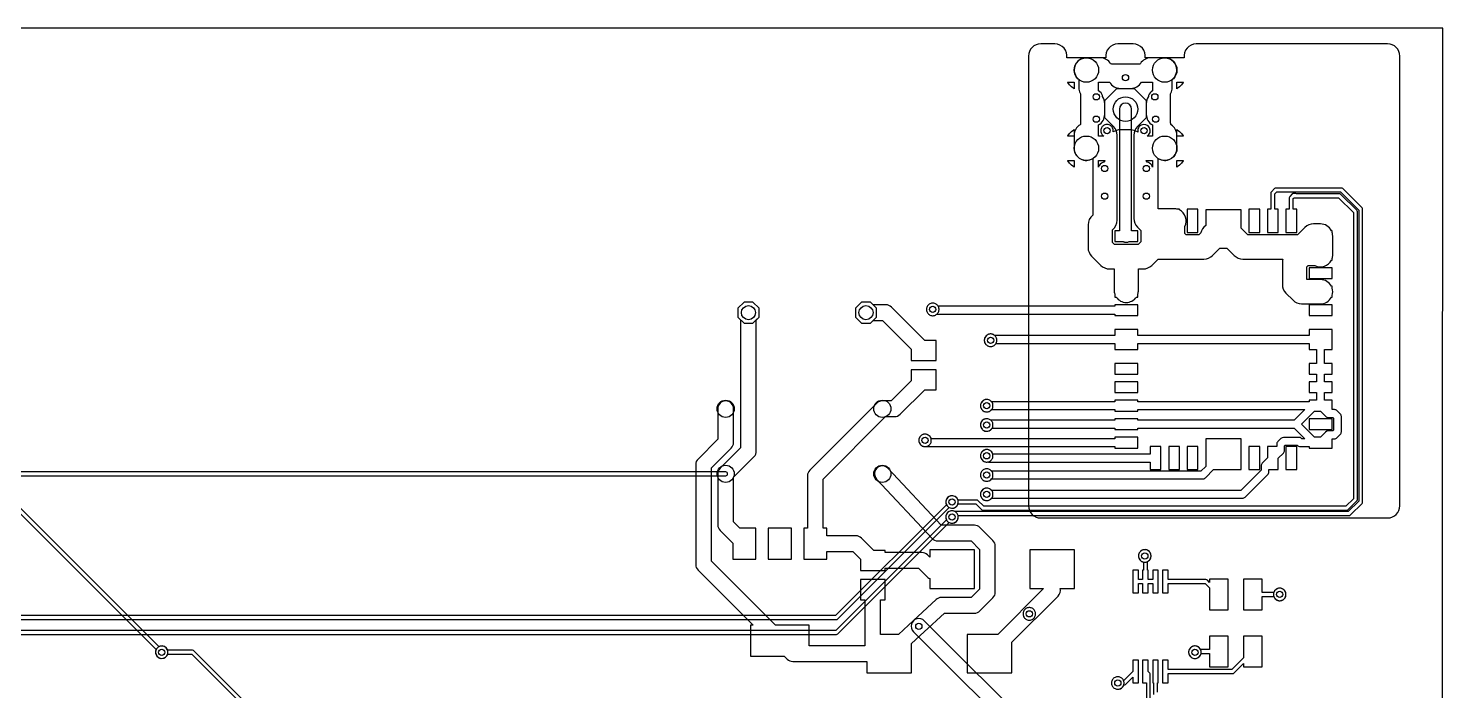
# Model space of a CAD drawing. Header units: millimetres. Extents: x 14 to 284, y -1 to 109.
# Drawn here: x 192.1 to 283.8, y 66 to 109 of the extents above; entities that cross this region are included whole.
import ezdxf

# ---------------------------------------------------------------- set-up
doc = ezdxf.new("R2010")
doc.units = ezdxf.units.MM

msp = doc.modelspace()

# ---------------------------------------------------------------- linework, layer by layer
at = {"layer": '16_copper'}
for points in [[(280.263, 77.213, 0.409395), (281.037, 78), (281.037, 107.197, 0.414214), (280.25, 107.984), (267.835, 107.984, 0.459494), (267.058, 107.077), (265.79, 107.077, 0.000021), (265.79, 107.077), (264.523, 107.077, 0.459466), (263.745, 107.984), (262.755, 107.984, 0.459494), (261.978, 107.077), (260.71, 107.077, 0.000021), (260.71, 107.077), (259.443, 107.077, 0.459466), (258.665, 107.984), (257.75, 107.984, 0.414214), (256.963, 107.197), (256.963, 78, 0.414214), (257.75, 77.213), (280.25, 77.213)], [(261.497, 101.997), (261.497, 102.721, 0.272902), (261.903, 103.412), (261.903, 104.088, 0.164337), (261.756, 104.577), (261.749, 104.629, 0.256232), (261.497, 104.929), (261.497, 105.503), (262.224, 105.503, 0.272365), (262.912, 105.097), (263.588, 105.097, 0.272412), (264.276, 105.503), (265.003, 105.503), (265.003, 104.929, 0.256228), (264.751, 104.629), (264.744, 104.577, 0.164338), (264.597, 104.088), (264.597, 103.412, 0.272412), (265.003, 102.724), (265.003, 101.997), (264.652, 101.997, 0.969312), (264.27, 102.715), (264.224, 102.689, 0.267949), (264.044, 102.323), (264.051, 102.271, -0.004382), (264.053, 102.25), (264.029, 102.267, 0.149861), (263.588, 102.403), (262.912, 102.403, 0.154966), (262.449, 102.271), (262.456, 102.323), (262.456, 102.377), (262.449, 102.429), (262.436, 102.481), (262.415, 102.53), (262.389, 102.576), (262.356, 102.619), (262.319, 102.656), (262.276, 102.689), (262.23, 102.715), (262.181, 102.736), (262.129, 102.749), (262.077, 102.756), (262.023, 102.756), (261.971, 102.749), (261.919, 102.736), (261.87, 102.715), (261.824, 102.689), (261.781, 102.656), (261.744, 102.619), (261.711, 102.576), (261.685, 102.53), (261.664, 102.481), (261.651, 102.429), (261.644, 102.377), (261.644, 102.323), (261.651, 102.271), (261.664, 102.219), (261.685, 102.17), (261.711, 102.124), (261.744, 102.081), (261.781, 102.044), (261.824, 102.011), (261.848, 101.997)], [(261.497, 100.423), (261.929, 100.423), (261.917, 100.403), (261.84, 100.302), (261.821, 100.299), (261.769, 100.286, 0.233169), (261.514, 100.031), (261.505, 99.996), (261.497, 99.991)], [(264.995, 99.996), (264.986, 100.031, 0.233169), (264.731, 100.286), (264.679, 100.299), (264.66, 100.302, 0.04668), (264.571, 100.423), (265.003, 100.423), (265.003, 99.991)], [(259.214, 40.528, 0.894758), (258.963, 40.5), (258.963, 37.377), (241.434, 37.377, 0.198912), (241.344, 37.34), (238.221, 34.217), (237.213, 34.217), (202.84, 68.59, 0.198912), (202.75, 68.627), (201.137, 68.627, 0.941276), (200.351, 68.421), (200.364, 68.369, 0.720356), (201.137, 68.373), (202.697, 68.373), (237.071, 34, 0.198912), (237.16, 33.963), (238.274, 33.963, 0.198912), (238.363, 34), (241.487, 37.123), (258.963, 37.123), (258.963, 30.5, 0.879449), (259.213, 30.468), (259.217, 30.5), (259.217, 40.5)]]:
    msp.add_lwpolyline(points, format="xyb", close=True, dxfattribs=at)
for points in [[(259.903, 105.083), (259.753, 105.198), (259.618, 105.333), (259.503, 105.483), (259.491, 105.503), (259.923, 105.503), (259.923, 105.071)], [(266.577, 105.503), (267.009, 105.503), (266.997, 105.483), (266.882, 105.333), (266.747, 105.198), (266.597, 105.083), (266.577, 105.071)], [(259.491, 101.997), (259.503, 102.017), (259.618, 102.167), (259.753, 102.302), (259.903, 102.417), (259.923, 102.429), (259.923, 101.997)], [(266.577, 101.997), (266.577, 102.429), (266.597, 102.417), (266.747, 102.302), (266.882, 102.167), (266.997, 102.017), (267.009, 101.997)], [(259.903, 100.003), (259.753, 100.118), (259.618, 100.253), (259.503, 100.403), (259.491, 100.423), (259.923, 100.423), (259.923, 99.991)], [(266.577, 100.423), (267.009, 100.423), (266.997, 100.403), (266.882, 100.253), (266.747, 100.118), (266.597, 100.003), (266.577, 99.991)], [(239.486, 90.256), (239.486, 90.824), (239.084, 91.226), (238.516, 91.226), (238.114, 90.824), (238.114, 90.256), (238.516, 89.854), (239.084, 89.854)], [(247.106, 90.256), (247.106, 90.824), (246.704, 91.226), (246.136, 91.226), (245.734, 90.824), (245.734, 90.256), (246.136, 89.854), (246.704, 89.854)], [(250.829, 90.351), (250.881, 90.364), (250.93, 90.385), (250.976, 90.411), (251.019, 90.444), (251.056, 90.481), (251.089, 90.524), (251.115, 90.57), (251.136, 90.619), (251.149, 90.671), (251.156, 90.723), (251.156, 90.777), (251.149, 90.829), (251.136, 90.881), (251.115, 90.93), (251.089, 90.976), (251.056, 91.019), (251.019, 91.056), (250.976, 91.089), (250.93, 91.115), (250.881, 91.136), (250.829, 91.149), (250.777, 91.156), (250.723, 91.156), (250.671, 91.149), (250.619, 91.136), (250.57, 91.115), (250.524, 91.089), (250.481, 91.056), (250.444, 91.019), (250.411, 90.976), (250.385, 90.93), (250.364, 90.881), (250.351, 90.829), (250.344, 90.777), (250.344, 90.723), (250.351, 90.671), (250.364, 90.619), (250.385, 90.57), (250.411, 90.524), (250.444, 90.481), (250.481, 90.444), (250.524, 90.411), (250.57, 90.385), (250.619, 90.364), (250.671, 90.351), (250.723, 90.344), (250.777, 90.344)], [(254.579, 88.351), (254.631, 88.364), (254.68, 88.385), (254.726, 88.411), (254.769, 88.444), (254.806, 88.481), (254.839, 88.524), (254.865, 88.57), (254.886, 88.619), (254.899, 88.671), (254.906, 88.723), (254.906, 88.777), (254.899, 88.829), (254.886, 88.881), (254.865, 88.93), (254.839, 88.976), (254.806, 89.019), (254.769, 89.056), (254.726, 89.089), (254.68, 89.115), (254.631, 89.136), (254.579, 89.149), (254.527, 89.156), (254.473, 89.156), (254.421, 89.149), (254.369, 89.136), (254.32, 89.115), (254.274, 89.089), (254.231, 89.056), (254.194, 89.019), (254.161, 88.976), (254.135, 88.93), (254.114, 88.881), (254.101, 88.829), (254.094, 88.777), (254.094, 88.723), (254.101, 88.671), (254.114, 88.619), (254.135, 88.57), (254.161, 88.524), (254.194, 88.481), (254.231, 88.444), (254.274, 88.411), (254.32, 88.385), (254.369, 88.364), (254.421, 88.351), (254.473, 88.344), (254.527, 88.344)], [(254.329, 84.101), (254.381, 84.114), (254.43, 84.135), (254.476, 84.161), (254.519, 84.194), (254.556, 84.231), (254.589, 84.274), (254.615, 84.32), (254.636, 84.369), (254.649, 84.421), (254.656, 84.473), (254.656, 84.527), (254.649, 84.579), (254.636, 84.631), (254.615, 84.68), (254.589, 84.726), (254.556, 84.769), (254.519, 84.806), (254.476, 84.839), (254.43, 84.865), (254.381, 84.886), (254.329, 84.899), (254.277, 84.906), (254.223, 84.906), (254.171, 84.899), (254.119, 84.886), (254.07, 84.865), (254.024, 84.839), (253.981, 84.806), (253.944, 84.769), (253.911, 84.726), (253.885, 84.68), (253.864, 84.631), (253.851, 84.579), (253.844, 84.527), (253.844, 84.473), (253.851, 84.421), (253.864, 84.369), (253.885, 84.32), (253.911, 84.274), (253.944, 84.231), (253.981, 84.194), (254.024, 84.161), (254.07, 84.135), (254.119, 84.114), (254.171, 84.101), (254.223, 84.094), (254.277, 84.094)], [(254.329, 82.851), (254.381, 82.864), (254.43, 82.885), (254.476, 82.911), (254.519, 82.944), (254.556, 82.981), (254.589, 83.024), (254.615, 83.07), (254.636, 83.119), (254.649, 83.171), (254.656, 83.223), (254.656, 83.277), (254.649, 83.329), (254.636, 83.381), (254.615, 83.43), (254.589, 83.476), (254.556, 83.519), (254.519, 83.556), (254.476, 83.589), (254.43, 83.615), (254.381, 83.636), (254.329, 83.649), (254.277, 83.656), (254.223, 83.656), (254.171, 83.649), (254.119, 83.636), (254.07, 83.615), (254.024, 83.589), (253.981, 83.556), (253.944, 83.519), (253.911, 83.476), (253.885, 83.43), (253.864, 83.381), (253.851, 83.329), (253.844, 83.277), (253.844, 83.223), (253.851, 83.171), (253.864, 83.119), (253.885, 83.07), (253.911, 83.024), (253.944, 82.981), (253.981, 82.944), (254.024, 82.911), (254.07, 82.885), (254.119, 82.864), (254.171, 82.851), (254.223, 82.844), (254.277, 82.844)], [(250.329, 81.851), (250.381, 81.864), (250.43, 81.885), (250.476, 81.911), (250.519, 81.944), (250.556, 81.981), (250.589, 82.024), (250.615, 82.07), (250.636, 82.119), (250.649, 82.171), (250.656, 82.223), (250.656, 82.277), (250.649, 82.329), (250.636, 82.381), (250.615, 82.43), (250.589, 82.476), (250.556, 82.519), (250.519, 82.556), (250.476, 82.589), (250.43, 82.615), (250.381, 82.636), (250.329, 82.649), (250.277, 82.656), (250.223, 82.656), (250.171, 82.649), (250.119, 82.636), (250.07, 82.615), (250.024, 82.589), (249.981, 82.556), (249.944, 82.519), (249.911, 82.476), (249.885, 82.43), (249.864, 82.381), (249.851, 82.329), (249.844, 82.277), (249.844, 82.223), (249.851, 82.171), (249.864, 82.119), (249.885, 82.07), (249.911, 82.024), (249.944, 81.981), (249.981, 81.944), (250.024, 81.911), (250.07, 81.885), (250.119, 81.864), (250.171, 81.851), (250.223, 81.844), (250.277, 81.844)], [(254.329, 80.851), (254.381, 80.864), (254.43, 80.885), (254.476, 80.911), (254.519, 80.944), (254.556, 80.981), (254.589, 81.024), (254.615, 81.07), (254.636, 81.119), (254.649, 81.171), (254.656, 81.223), (254.656, 81.277), (254.649, 81.329), (254.636, 81.381), (254.615, 81.43), (254.589, 81.476), (254.556, 81.519), (254.519, 81.556), (254.476, 81.589), (254.43, 81.615), (254.381, 81.636), (254.329, 81.649), (254.277, 81.656), (254.223, 81.656), (254.171, 81.649), (254.119, 81.636), (254.07, 81.615), (254.024, 81.589), (253.981, 81.556), (253.944, 81.519), (253.911, 81.476), (253.885, 81.43), (253.864, 81.381), (253.851, 81.329), (253.844, 81.277), (253.844, 81.223), (253.851, 81.171), (253.864, 81.119), (253.885, 81.07), (253.911, 81.024), (253.944, 80.981), (253.981, 80.944), (254.024, 80.911), (254.07, 80.885), (254.119, 80.864), (254.171, 80.851), (254.223, 80.844), (254.277, 80.844)], [(254.329, 79.601), (254.381, 79.614), (254.43, 79.635), (254.476, 79.661), (254.519, 79.694), (254.556, 79.731), (254.589, 79.774), (254.615, 79.82), (254.636, 79.869), (254.649, 79.921), (254.656, 79.973), (254.656, 80.027), (254.649, 80.079), (254.636, 80.131), (254.615, 80.18), (254.589, 80.226), (254.556, 80.269), (254.519, 80.306), (254.476, 80.339), (254.43, 80.365), (254.381, 80.386), (254.329, 80.399), (254.277, 80.406), (254.223, 80.406), (254.171, 80.399), (254.119, 80.386), (254.07, 80.365), (254.024, 80.339), (253.981, 80.306), (253.944, 80.269), (253.911, 80.226), (253.885, 80.18), (253.864, 80.131), (253.851, 80.079), (253.844, 80.027), (253.844, 79.973), (253.851, 79.921), (253.864, 79.869), (253.885, 79.82), (253.911, 79.774), (253.944, 79.731), (253.981, 79.694), (254.024, 79.661), (254.07, 79.635), (254.119, 79.614), (254.171, 79.601), (254.223, 79.594), (254.277, 79.594)], [(254.329, 78.351), (254.381, 78.364), (254.43, 78.385), (254.476, 78.411), (254.519, 78.444), (254.556, 78.481), (254.589, 78.524), (254.615, 78.57), (254.636, 78.619), (254.649, 78.671), (254.656, 78.723), (254.656, 78.777), (254.649, 78.829), (254.636, 78.881), (254.615, 78.93), (254.589, 78.976), (254.556, 79.019), (254.519, 79.056), (254.476, 79.089), (254.43, 79.115), (254.381, 79.136), (254.329, 79.149), (254.277, 79.156), (254.223, 79.156), (254.171, 79.149), (254.119, 79.136), (254.07, 79.115), (254.024, 79.089), (253.981, 79.056), (253.944, 79.019), (253.911, 78.976), (253.885, 78.93), (253.864, 78.881), (253.851, 78.829), (253.844, 78.777), (253.844, 78.723), (253.851, 78.671), (253.864, 78.619), (253.885, 78.57), (253.911, 78.524), (253.944, 78.481), (253.981, 78.444), (254.024, 78.411), (254.07, 78.385), (254.119, 78.364), (254.171, 78.351), (254.223, 78.344), (254.277, 78.344)], [(264.579, 74.351), (264.631, 74.364), (264.68, 74.385), (264.726, 74.411), (264.769, 74.444), (264.806, 74.481), (264.839, 74.524), (264.865, 74.57), (264.886, 74.619), (264.899, 74.671), (264.906, 74.723), (264.906, 74.777), (264.899, 74.829), (264.886, 74.881), (264.865, 74.93), (264.839, 74.976), (264.806, 75.019), (264.769, 75.056), (264.726, 75.089), (264.68, 75.115), (264.631, 75.136), (264.579, 75.149), (264.527, 75.156), (264.473, 75.156), (264.421, 75.149), (264.369, 75.136), (264.32, 75.115), (264.274, 75.089), (264.231, 75.056), (264.194, 75.019), (264.161, 74.976), (264.135, 74.93), (264.114, 74.881), (264.101, 74.829), (264.094, 74.777), (264.094, 74.723), (264.101, 74.671), (264.114, 74.619), (264.135, 74.57), (264.161, 74.524), (264.194, 74.481), (264.231, 74.444), (264.274, 74.411), (264.32, 74.385), (264.369, 74.364), (264.421, 74.351), (264.473, 74.344), (264.527, 74.344)], [(273.329, 71.851), (273.381, 71.864), (273.43, 71.885), (273.476, 71.911), (273.519, 71.944), (273.556, 71.981), (273.589, 72.024), (273.615, 72.07), (273.636, 72.119), (273.649, 72.171), (273.656, 72.223), (273.656, 72.277), (273.649, 72.329), (273.636, 72.381), (273.615, 72.43), (273.589, 72.476), (273.556, 72.519), (273.519, 72.556), (273.476, 72.589), (273.43, 72.615), (273.381, 72.636), (273.329, 72.649), (273.277, 72.656), (273.223, 72.656), (273.171, 72.649), (273.119, 72.636), (273.07, 72.615), (273.024, 72.589), (272.981, 72.556), (272.944, 72.519), (272.911, 72.476), (272.885, 72.43), (272.864, 72.381), (272.851, 72.329), (272.844, 72.277), (272.844, 72.223), (272.851, 72.171), (272.864, 72.119), (272.885, 72.07), (272.911, 72.024), (272.944, 71.981), (272.981, 71.944), (273.024, 71.911), (273.07, 71.885), (273.119, 71.864), (273.171, 71.851), (273.223, 71.844), (273.277, 71.844)], [(257.089, 70.591), (257.141, 70.604), (257.19, 70.625), (257.236, 70.651), (257.279, 70.684), (257.316, 70.721), (257.349, 70.764), (257.375, 70.81), (257.396, 70.859), (257.409, 70.911), (257.416, 70.963), (257.416, 71.017), (257.409, 71.069), (257.396, 71.121), (257.375, 71.17), (257.349, 71.216), (257.316, 71.259), (257.279, 71.296), (257.236, 71.329), (257.19, 71.355), (257.141, 71.376), (257.089, 71.389), (257.037, 71.396), (256.983, 71.396), (256.931, 71.389), (256.879, 71.376), (256.83, 71.355), (256.784, 71.329), (256.741, 71.296), (256.704, 71.259), (256.671, 71.216), (256.645, 71.17), (256.624, 71.121), (256.611, 71.069), (256.604, 71.017), (256.604, 70.963), (256.611, 70.911), (256.624, 70.859), (256.645, 70.81), (256.671, 70.764), (256.704, 70.721), (256.741, 70.684), (256.784, 70.651), (256.83, 70.625), (256.879, 70.604), (256.931, 70.591), (256.983, 70.584), (257.037, 70.584)], [(267.829, 68.101), (267.881, 68.114), (267.93, 68.135), (267.976, 68.161), (268.019, 68.194), (268.056, 68.231), (268.089, 68.274), (268.115, 68.32), (268.136, 68.369), (268.149, 68.421), (268.156, 68.473), (268.156, 68.527), (268.149, 68.579), (268.136, 68.631), (268.115, 68.68), (268.089, 68.726), (268.056, 68.769), (268.019, 68.806), (267.976, 68.839), (267.93, 68.865), (267.881, 68.886), (267.829, 68.899), (267.777, 68.906), (267.723, 68.906), (267.671, 68.899), (267.619, 68.886), (267.57, 68.865), (267.524, 68.839), (267.481, 68.806), (267.444, 68.769), (267.411, 68.726), (267.385, 68.68), (267.364, 68.631), (267.351, 68.579), (267.344, 68.527), (267.344, 68.473), (267.351, 68.421), (267.364, 68.369), (267.385, 68.32), (267.411, 68.274), (267.444, 68.231), (267.481, 68.194), (267.524, 68.161), (267.57, 68.135), (267.619, 68.114), (267.671, 68.101), (267.723, 68.094), (267.777, 68.094)], [(262.829, 66.101), (262.881, 66.114), (262.93, 66.135), (262.976, 66.161), (263.019, 66.194), (263.056, 66.231), (263.089, 66.274), (263.115, 66.32), (263.136, 66.369), (263.149, 66.421), (263.156, 66.473), (263.156, 66.527), (263.149, 66.579), (263.136, 66.631), (263.115, 66.68), (263.089, 66.726), (263.056, 66.769), (263.019, 66.806), (262.976, 66.839), (262.93, 66.865), (262.881, 66.886), (262.829, 66.899), (262.777, 66.906), (262.723, 66.906), (262.671, 66.899), (262.619, 66.886), (262.57, 66.865), (262.524, 66.839), (262.481, 66.806), (262.444, 66.769), (262.411, 66.726), (262.385, 66.68), (262.364, 66.631), (262.351, 66.579), (262.344, 66.527), (262.344, 66.473), (262.351, 66.421), (262.364, 66.369), (262.385, 66.32), (262.411, 66.274), (262.444, 66.231), (262.481, 66.194), (262.524, 66.161), (262.57, 66.135), (262.619, 66.114), (262.671, 66.101), (262.723, 66.094), (262.777, 66.094)]]:
    msp.add_lwpolyline(points, close=True, dxfattribs=at)
for points in [[(181.032, 79.953), (237.32, 79.953, 1), (237.32, 80.207), (180.979, 80.207, 0.198912)], [(160.637, 70.623), (244.5, 70.623, 0.198912), (244.59, 70.66), (251.816, 77.887, 0.941273), (252.226, 78.589), (252.18, 78.615, 0.720354), (251.637, 78.066), (244.447, 70.877), (160.637, 70.877)], [(160.637, 69.658), (244.507, 69.658, 0.198912), (244.596, 69.695), (251.816, 76.915, 0.941273), (252.226, 77.617), (252.18, 77.644, 0.720354), (251.637, 77.095), (244.454, 69.912), (160.637, 69.912)], [(257.41, 63.329), (250.2, 70.539, 1), (249.493, 69.832), (256.929, 62.396, 0.198912)]]:
    msp.add_lwpolyline(points, format="xyb", dxfattribs=at)
at = {"layer": '1_copper'}
for points in [[(276.687, 95.519, 0.069921), (276.65, 95.739), (276.65, 95.85), (276.605, 95.85, 0.291589), (275.885, 96.302), (275.444, 96.302, 0.198912), (274.887, 96.072), (274.413, 95.598), (271.187, 95.598), (270.75, 96.034), (270.75, 97.225), (268.45, 97.225), (268.45, 96.189, 0.186937), (268.128, 95.712), (268.013, 95.598), (267.187, 95.598), (267.098, 95.687), (267.098, 96.136, 0.420119), (266.75, 97.205), (266.75, 97.25), (266.638, 97.25, 0.077031), (266.4, 97.287), (265.371, 97.287), (265.371, 100.544, 0.590159), (266.577, 101.21), (266.577, 102.064, 0.258836), (266.207, 102.733), (266.187, 102.743, 0.03784), (266.172, 102.866), (266.172, 104.634, 0.032693), (266.165, 104.737), (266.189, 104.779, 0.117687), (266.274, 105.135), (266.274, 105.67, 0.713596), (265.79, 107.077), (264.885, 107.077, 0.258836), (264.216, 106.707), (264.206, 106.687, 0.022164), (264.134, 106.672), (262.366, 106.672, 0.022492), (262.293, 106.691), (262.286, 106.702, 0.260602), (261.615, 107.077), (260.71, 107.077, 0.713718), (260.226, 105.669), (260.226, 105.135, 0.111837), (260.303, 104.795), (260.335, 104.736, 0.03231), (260.328, 104.634), (260.328, 102.866, 0.035793), (260.328, 102.752), (260.309, 102.742, 0.265003), (259.923, 102.064), (259.923, 101.21, 0.590029), (261.129, 100.544), (261.129, 96.872, 0.234272), (260.823, 96.239), (260.823, 94.761, 0.198912), (261.053, 94.204), (261.647, 93.61, 0.198912), (262.204, 93.379), (262.513, 93.379), (262.513, 91.99, 0.076743), (262.55, 91.753), (262.55, 91.55), (262.648, 91.55, 0.53181), (263.952, 91.55), (264.05, 91.55), (264.05, 91.752, 0.077031), (264.087, 91.99), (264.087, 93.379), (264.396, 93.379, 0.198912), (264.953, 93.61), (265.365, 94.023), (268.339, 94.023, 0.198912), (268.896, 94.253), (269.37, 94.727), (269.83, 94.727), (270.304, 94.253, 0.198912), (270.861, 94.023), (273.445, 94.023, 0.058912), (273.423, 93.839), (273.423, 92.361, 0.198912), (273.653, 91.804), (274.114, 91.343, 0.198912), (274.671, 91.113), (275.9, 91.113, 0.284766), (276.604, 91.55), (276.65, 91.55), (276.65, 91.662, 0.155239), (276.65, 92.139), (276.65, 92.25), (276.605, 92.25, 0.284814), (275.9, 92.687), (274.998, 92.687), (274.998, 93.513), (275.09, 93.606, 0.022045), (275.16, 93.602), (275.536, 93.602, 0.420119), (276.605, 93.95), (276.65, 93.95), (276.65, 94.062, 0.077031), (276.687, 94.3), (276.687, 95.5)], [(262.398, 95.087), (262.398, 95.913, 0.234272), (262.704, 96.546), (262.704, 102.064, 0.198912), (262.473, 102.621), (261.903, 103.192), (261.903, 104.308), (262.692, 105.097), (263.808, 105.097), (264.597, 104.308), (264.597, 103.192), (264.027, 102.621, 0.198912), (263.796, 102.064), (263.796, 96.646, 0.198912), (264.027, 96.089), (264.252, 95.864), (264.252, 95.136), (264.07, 94.954), (262.53, 94.954)], [(263.319, 95.108, 0.106657), (263.48, 95.15), (264.05, 95.15), (264.05, 95.85), (263.644, 95.85), (263.644, 103.75, 1), (262.856, 103.75), (262.856, 95.85), (262.55, 95.85), (262.55, 95.15), (263.121, 95.15), (263.128, 95.147), (263.144, 95.139), (263.151, 95.136), (263.158, 95.133), (263.174, 95.128), (263.19, 95.122), (263.198, 95.12), (263.205, 95.118), (263.222, 95.115), (263.239, 95.111), (263.246, 95.111), (263.254, 95.109), (263.273, 95.108), (263.288, 95.107), (263.294, 95.107), (263.3, 95.107), (263.3, 95.107)], [(273.907, 98.086, 0.187824), (273.873, 98), (273.873, 97.25), (273.65, 97.25), (273.65, 95.75), (274.35, 95.75), (274.35, 97.25), (274.127, 97.25), (274.127, 97.947), (274.178, 97.998), (277.072, 97.998), (278.03, 97.04), (278.03, 78.46), (277.54, 77.97), (254.053, 77.97), (253.683, 78.34, 0.198912), (253.593, 78.377), (252.387, 78.377, 0.941276), (251.601, 78.171), (251.614, 78.119, 0.720356), (252.387, 78.123), (253.54, 78.123), (253.91, 77.753, 0.198912), (254, 77.716), (277.593, 77.716, 0.198912), (277.683, 77.753), (278.247, 78.317, 0.198912), (278.284, 78.407), (278.284, 97.093, 0.198912), (278.247, 97.183), (277.215, 98.215, 0.198912), (277.125, 98.252), (274.334, 98.252, 0.183048), (274.25, 98.284), (274.157, 98.284, 0.076963), (274.119, 98.278), (274.111, 98.275, 0.087006), (274.067, 98.247), (273.91, 98.09)], [(252.079, 76.879, 0.425608), (252.395, 77.373), (277.75, 77.373, 0.198912), (277.84, 77.41), (278.59, 78.16, 0.198912), (278.627, 78.25), (278.627, 97.25, 0.198912), (278.59, 97.34), (277.34, 98.59, 0.198912), (277.25, 98.627), (273, 98.627, 0.198912), (272.91, 98.59), (272.71, 98.39, 0.198912), (272.673, 98.3), (272.673, 97.25), (272.45, 97.25), (272.45, 95.75), (273.15, 95.75), (273.15, 97.25), (272.927, 97.25), (272.927, 98.247), (273.053, 98.373), (277.197, 98.373), (278.373, 97.197), (278.373, 78.303), (277.697, 77.627), (252.222, 77.627, 0.070573), (252.18, 77.644), (252.131, 77.664), (252.079, 77.678), (252.027, 77.685), (251.973, 77.685), (251.921, 77.678), (251.869, 77.664), (251.82, 77.644), (251.774, 77.617), (251.731, 77.585), (251.694, 77.547), (251.661, 77.505), (251.635, 77.458), (251.614, 77.409), (251.601, 77.358), (251.594, 77.305), (251.594, 77.252), (251.601, 77.199), (251.614, 77.147), (251.635, 77.098), (251.661, 77.052), (251.694, 77.01), (251.731, 76.972), (251.774, 76.94), (251.82, 76.913), (251.869, 76.893), (251.921, 76.879), (251.973, 76.872), (252.027, 76.872)], [(239.28, 76.55), (238.248, 76.55), (237.828, 76.97), (237.828, 79.87), (239.159, 81.201, 0.198912), (239.308, 81.56), (239.308, 90.078), (239.486, 90.256), (239.486, 90.824), (239.084, 91.226), (238.516, 91.226), (238.114, 90.824), (238.114, 90.256), (238.292, 90.078), (238.292, 81.77), (236.961, 80.439, 0.198912), (236.812, 80.08), (236.812, 76.76, 0.198912), (236.961, 76.401), (237.78, 75.582), (237.78, 74.55), (239.28, 74.55)], [(250.96, 88.74), (250.228, 88.74), (248.069, 90.899, 0.198912), (247.71, 91.048), (246.882, 91.048), (246.704, 91.226), (246.136, 91.226), (245.734, 90.824), (245.734, 90.256), (246.136, 89.854), (246.704, 89.854), (246.882, 90.032), (247.5, 90.032), (249.36, 88.172), (249.36, 87.44), (250.96, 87.44)], [(250.829, 90.351, 0.133595), (251.021, 90.446), (262.55, 90.446), (262.55, 90.35), (264.05, 90.35), (264.05, 91.05), (262.55, 91.05), (262.55, 90.954), (251.101, 90.954), (251.089, 90.976), (251.056, 91.019), (251.019, 91.056), (250.976, 91.089), (250.93, 91.115), (250.881, 91.136), (250.829, 91.149), (250.777, 91.156), (250.723, 91.156), (250.671, 91.149), (250.619, 91.136), (250.57, 91.115), (250.524, 91.089), (250.481, 91.056), (250.444, 91.019), (250.411, 90.976), (250.385, 90.93), (250.364, 90.881), (250.351, 90.829), (250.344, 90.777), (250.344, 90.723), (250.351, 90.671), (250.364, 90.619), (250.385, 90.57), (250.411, 90.524), (250.444, 90.481), (250.481, 90.444), (250.524, 90.411), (250.57, 90.385), (250.619, 90.364), (250.671, 90.351), (250.723, 90.344), (250.777, 90.344)], [(273.489, 82.445, 0.179039), (273.328, 82.373), (273.127, 82.172, 0.198912), (273.053, 81.992), (273.053, 81.85), (272.45, 81.85), (272.45, 81.109), (272.113, 80.773, 0.198912), (272.039, 80.593), (272.039, 80.313), (270.73, 79.004), (254.567, 79.004, 0.957941), (253.911, 78.524), (253.944, 78.481, 0.466719), (254.567, 78.496), (270.835, 78.496, 0.198912), (271.015, 78.57), (272.473, 80.028, 0.198912), (272.547, 80.208), (272.547, 80.35), (273.15, 80.35), (273.15, 81.091), (273.487, 81.427, 0.198912), (273.561, 81.607), (273.561, 81.887), (273.613, 81.939), (274.387, 81.939, 0.22574), (274.585, 81.846), (275.15, 81.846), (275.15, 81.75), (276.65, 81.75), (276.65, 82.353), (276.792, 82.353, 0.198912), (276.972, 82.427), (277.173, 82.628, 0.198912), (277.247, 82.808), (277.247, 83.792, 0.198912), (277.173, 83.972), (276.972, 84.173, 0.198912), (276.792, 84.247), (276.65, 84.247), (276.65, 84.85), (276.154, 84.85), (276.154, 85.35), (276.65, 85.35), (276.65, 86.05), (276.154, 86.05), (276.154, 86.55), (276.65, 86.55), (276.65, 87.25), (276.154, 87.25), (276.154, 88.15), (276.65, 88.15), (276.65, 89.45), (275.15, 89.45), (275.15, 89.054), (264.05, 89.054), (264.05, 89.45), (262.55, 89.45), (262.55, 89.054), (254.771, 89.054, 0.940195), (254.194, 88.481), (254.231, 88.444, 0.47227), (254.851, 88.546), (262.55, 88.546), (262.55, 88.15), (264.05, 88.15), (264.05, 88.546), (275.15, 88.546), (275.15, 88.15), (275.646, 88.15), (275.646, 87.25), (275.15, 87.25), (275.15, 86.55), (275.646, 86.55), (275.646, 86.05), (275.15, 86.05), (275.15, 85.35), (275.646, 85.35), (275.646, 84.85), (275.15, 84.85), (275.15, 84.754), (264.05, 84.754), (264.05, 84.85), (262.55, 84.85), (262.55, 84.754), (254.567, 84.754, 0.957941), (253.911, 84.274), (253.944, 84.231, 0.466719), (254.567, 84.246), (262.55, 84.246), (262.55, 84.15), (264.05, 84.15), (264.05, 84.246), (274.887, 84.246), (274.195, 83.554), (264.05, 83.554), (264.05, 83.65), (262.55, 83.65), (262.55, 83.554), (254.521, 83.554, 0.940195), (253.944, 82.981), (253.981, 82.944, 0.47227), (254.601, 83.046), (262.55, 83.046), (262.55, 82.95), (264.05, 82.95), (264.05, 83.046), (274.195, 83.046), (274.887, 82.354), (274.69, 82.354), (274.672, 82.373, 0.198912), (274.492, 82.447), (273.508, 82.447)], [(250.433, 73.353, 0.067393), (250.55, 73.284), (250.55, 72.64), (253.45, 72.64), (253.45, 75.14), (250.55, 75.14), (250.55, 74.668), (250.399, 74.819, 0.198912), (250.04, 74.968), (247.66, 74.968), (247.66, 75.11), (246.928, 75.11), (246.129, 75.909, 0.198912), (245.77, 76.058), (243.88, 76.058), (243.88, 76.55), (243.638, 76.55), (243.638, 79.74), (247.69, 83.792), (248.27, 83.792, 0.198912), (248.629, 83.941), (250.228, 85.54), (250.96, 85.54), (250.96, 86.84), (249.36, 86.84), (249.36, 86.108), (248.06, 84.808), (247.48, 84.808, 0.198912), (247.121, 84.659), (242.771, 80.309, 0.198912), (242.622, 79.95), (242.622, 76.55), (242.38, 76.55), (242.38, 74.55), (243.88, 74.55), (243.88, 75.042), (245.56, 75.042), (246.06, 74.542), (246.06, 73.81), (247.66, 73.81), (247.66, 73.952), (249.83, 73.952), (250.391, 73.391)], [(249.38, 69.06), (250.192, 69.813), (251.512, 71.035), (253.447, 71.035, 0.198912), (253.806, 71.184), (254.656, 72.034, 0.198912), (254.805, 72.393), (254.805, 75.387, 0.198912), (254.656, 75.746), (253.806, 76.596, 0.198912), (253.447, 76.745), (251.294, 76.745), (247.851, 80.427, 1), (247.109, 79.733), (250.702, 75.89, 0.207662), (251.073, 75.729), (253.237, 75.729), (253.789, 75.177), (253.789, 72.603), (253.237, 72.051), (251.313, 72.051, 0.188965), (250.968, 71.916), (249.502, 70.558), (248.532, 69.66), (247.368, 69.66), (247.368, 71.91), (247.66, 71.91), (247.66, 73.21), (246.06, 73.21), (246.06, 71.91), (246.352, 71.91), (246.352, 68.918), (242.73, 68.918), (242.73, 70.25), (240.548, 70.25), (236.393, 74.406), (236.393, 80.464), (237.679, 81.75, 0.198912), (237.828, 82.11), (237.828, 84.3, 1), (236.812, 84.3), (236.812, 82.32), (235.526, 81.034, 0.198912), (235.377, 80.674), (235.377, 74.195, 0.198912), (235.526, 73.836), (239.112, 70.25), (238.93, 70.25), (238.93, 68.25), (241.112, 68.25), (241.311, 68.051, 0.198912), (241.67, 67.902), (246.48, 67.902), (246.48, 67.16), (249.38, 67.16)], [(276.388, 82.86, 0.179039), (276.227, 82.787), (275.891, 82.45), (275.509, 82.45), (274.659, 83.3), (275.509, 84.15), (275.891, 84.15), (276.227, 83.813, 0.198912), (276.407, 83.739), (276.687, 83.739), (276.739, 83.687), (276.739, 82.913), (276.687, 82.861), (276.407, 82.861)], [(264.05, 82.45), (262.55, 82.45), (262.55, 82.354), (250.643, 82.354, 0.969263), (249.851, 82.171), (249.864, 82.119, 0.339455), (250.277, 81.844), (250.329, 81.851, 0.06901), (250.4, 81.846), (262.55, 81.846), (262.55, 81.75), (264.05, 81.75)], [(265.55, 81.85), (264.85, 81.85), (264.85, 81.354), (254.643, 81.354, 0.969263), (253.851, 81.171), (253.864, 81.119, 0.339455), (254.277, 80.844), (254.329, 80.851, 0.06901), (254.4, 80.846), (264.85, 80.846), (264.85, 80.35), (265.55, 80.35)], [(254.329, 79.601, 0.176675), (254.567, 79.746), (268.248, 79.746, 0.198912), (268.428, 79.82), (268.959, 80.352), (270.75, 80.352), (270.75, 82.352), (268.45, 82.352), (268.45, 80.561), (268.143, 80.254), (254.567, 80.254), (254.556, 80.269), (254.519, 80.306), (254.476, 80.339), (254.43, 80.365), (254.381, 80.386), (254.329, 80.399), (254.277, 80.406), (254.223, 80.406), (254.171, 80.399), (254.119, 80.386), (254.07, 80.365), (254.024, 80.339), (253.981, 80.306), (253.944, 80.269), (253.911, 80.226), (253.885, 80.18), (253.864, 80.131), (253.851, 80.079), (253.844, 80.027), (253.844, 79.973), (253.851, 79.921), (253.864, 79.869), (253.885, 79.82), (253.911, 79.774), (253.944, 79.731), (253.981, 79.694), (254.024, 79.661), (254.07, 79.635), (254.119, 79.614), (254.171, 79.601), (254.223, 79.594), (254.277, 79.594)], [(258.873, 72.137, 0.268269), (259.008, 72.64), (259.95, 72.64), (259.95, 75.14), (257.05, 75.14), (257.05, 72.64), (257.942, 72.64), (254.962, 69.66), (252.98, 69.66), (252.98, 67.16), (255.88, 67.16), (255.88, 69.142), (258.859, 72.121)], [(264.083, 72.959), (264.362, 72.959), (264.362, 72.349), (264.718, 72.349), (264.718, 72.959), (265.022, 72.959), (265.022, 72.349), (265.378, 72.349), (265.378, 73.823), (265.022, 73.823), (265.022, 73.213), (264.718, 73.213), (264.718, 73.823), (264.667, 73.823), (264.667, 74.379, 0.953365), (264.369, 75.136), (264.32, 75.115, 0.709175), (264.413, 74.353), (264.413, 73.823), (264.362, 73.823), (264.362, 73.213), (264.083, 73.213), (264.083, 73.823), (263.727, 73.823), (263.727, 72.349), (264.083, 72.349)], [(269.905, 73.25), (268.705, 73.25), (268.705, 73.03), (268.559, 73.176, 0.198912), (268.469, 73.213), (266.013, 73.213), (266.013, 73.823), (265.657, 73.823), (265.657, 72.349), (266.013, 72.349), (266.013, 72.959), (268.416, 72.959), (268.705, 72.67), (268.705, 71.25), (269.905, 71.25)], [(272.105, 72.123), (272.863, 72.123, 0.941276), (273.649, 72.329), (273.636, 72.381, 0.720356), (272.863, 72.377), (272.105, 72.377), (272.105, 73.25), (270.905, 73.25), (270.905, 71.25), (272.105, 71.25)], [(266.013, 67.117), (270.199, 67.117, 0.198912), (270.289, 67.154), (270.905, 67.77), (270.905, 67.55), (272.105, 67.55), (272.105, 69.55), (270.905, 69.55), (270.905, 68.13), (270.146, 67.371), (266.013, 67.371), (266.013, 67.981), (265.657, 67.981), (265.657, 66.507), (266.013, 66.507)], [(269.905, 69.55), (268.705, 69.55), (268.705, 68.677), (268.117, 68.677, 0.940508), (267.364, 68.369), (267.385, 68.32, 0.718889), (268.15, 68.423), (268.705, 68.423), (268.705, 67.55), (269.905, 67.55)], [(262.829, 66.101, 0.233167), (263.115, 66.32), (263.136, 66.369, 0.248729), (263.251, 66.41), (263.727, 66.887), (263.727, 66.507), (264.083, 66.507), (264.083, 67.981), (263.727, 67.981), (263.727, 67.246), (263.129, 66.648), (263.115, 66.68), (263.089, 66.726), (263.056, 66.769), (263.019, 66.806), (262.976, 66.839), (262.93, 66.865), (262.881, 66.886), (262.829, 66.899), (262.777, 66.906), (262.723, 66.906), (262.671, 66.899), (262.619, 66.886), (262.57, 66.865), (262.524, 66.839), (262.481, 66.806), (262.444, 66.769), (262.411, 66.726), (262.385, 66.68), (262.364, 66.631), (262.351, 66.579), (262.344, 66.527), (262.344, 66.473), (262.351, 66.421), (262.364, 66.369), (262.385, 66.32), (262.411, 66.274), (262.444, 66.231), (262.481, 66.194), (262.524, 66.161), (262.57, 66.135), (262.619, 66.114), (262.671, 66.101), (262.723, 66.094), (262.777, 66.094)]]:
    msp.add_lwpolyline(points, format="xyb", close=True, dxfattribs=at)
for points in [[(166.467, 102.603), (200.387, 68.684, 0.941273), (201.089, 68.274), (201.115, 68.32, 0.720354), (200.566, 68.863), (166.61, 102.82, 0.198912)], [(264.857, 62.143), (264.857, 67.054), (264.856, 67.059, 0.187839), (264.82, 67.144), (264.718, 67.246), (264.718, 67.981), (264.362, 67.981), (264.362, 66.507), (264.603, 66.507), (264.603, 64.877)]]:
    msp.add_lwpolyline(points, format="xyb", dxfattribs=at)
for points in [[(267.95, 97.25), (267.25, 97.25), (267.25, 95.75), (267.95, 95.75)], [(271.95, 97.25), (271.25, 97.25), (271.25, 95.75), (271.95, 95.75)], [(276.65, 93.45), (275.15, 93.45), (275.15, 92.75), (276.65, 92.75)], [(276.65, 91.05), (275.15, 91.05), (275.15, 90.35), (276.65, 90.35)], [(264.05, 87.25), (262.55, 87.25), (262.55, 86.55), (264.05, 86.55)], [(264.05, 86.05), (262.55, 86.05), (262.55, 85.35), (264.05, 85.35)], [(276.65, 83.65), (275.15, 83.65), (275.15, 82.95), (276.65, 82.95)], [(266.75, 81.85), (266.05, 81.85), (266.05, 80.35), (266.75, 80.35)], [(267.95, 81.85), (267.25, 81.85), (267.25, 80.35), (267.95, 80.35)], [(271.95, 81.85), (271.25, 81.85), (271.25, 80.35), (271.95, 80.35)], [(274.35, 81.85), (273.65, 81.85), (273.65, 80.35), (274.35, 80.35)], [(241.58, 76.55), (240.08, 76.55), (240.08, 74.55), (241.58, 74.55)]]:
    msp.add_lwpolyline(points, close=True, dxfattribs=at)
msp.add_lwpolyline([(265.327, 65.902), (265.327, 66.507), (265.378, 66.507), (265.378, 67.981), (265.022, 67.981), (265.022, 66.507), (265.073, 66.507), (265.073, 65.754)], dxfattribs=at)
at = {"layer": 'drills_PTH'}
for centre, radius in [((260.71, 106.29), 0.795), ((265.79, 106.29), 0.795), ((263.25, 103.75), 0.795), ((260.71, 101.21), 0.795), ((265.79, 101.21), 0.795), ((238.8, 90.54), 0.457), ((246.42, 90.54), 0.457), ((237.32, 84.3), 0.559), ((247.48, 84.3), 0.559), ((237.32, 80.08), 0.559), ((247.48, 80.08), 0.559)]:
    msp.add_circle(centre, radius, dxfattribs=at)
at = {"layer": 'drills_via_1_16'}
for centre in [(263.25, 105.8), (261.35, 104.55), (265.15, 104.55), (261.35, 103.1), (265.2, 103.1), (262.05, 102.35), (264.45, 102.35), (261.9, 99.9), (264.6, 99.9), (261.9, 98.1), (264.6, 98.1), (250.75, 90.75), (254.5, 88.75), (254.25, 84.5), (254.25, 83.25), (250.25, 82.25), (254.25, 81.25), (254.25, 80), (254.25, 78.75), (252, 78.25), (252, 77.278), (264.5, 74.75), (273.25, 72.25), (257.01, 70.99), (249.847, 70.185), (200.75, 68.5), (267.75, 68.5), (262.75, 66.5)]:
    msp.add_circle(centre, 0.203, dxfattribs=at)
at = {"layer": 'outline'}
msp.add_lwpolyline([(14, -1.27), (283.77, -1.27), (283.82, 109), (14, 109), (14, -1.27)], close=True, dxfattribs=at)

doc.saveas('drawing.dxf')
